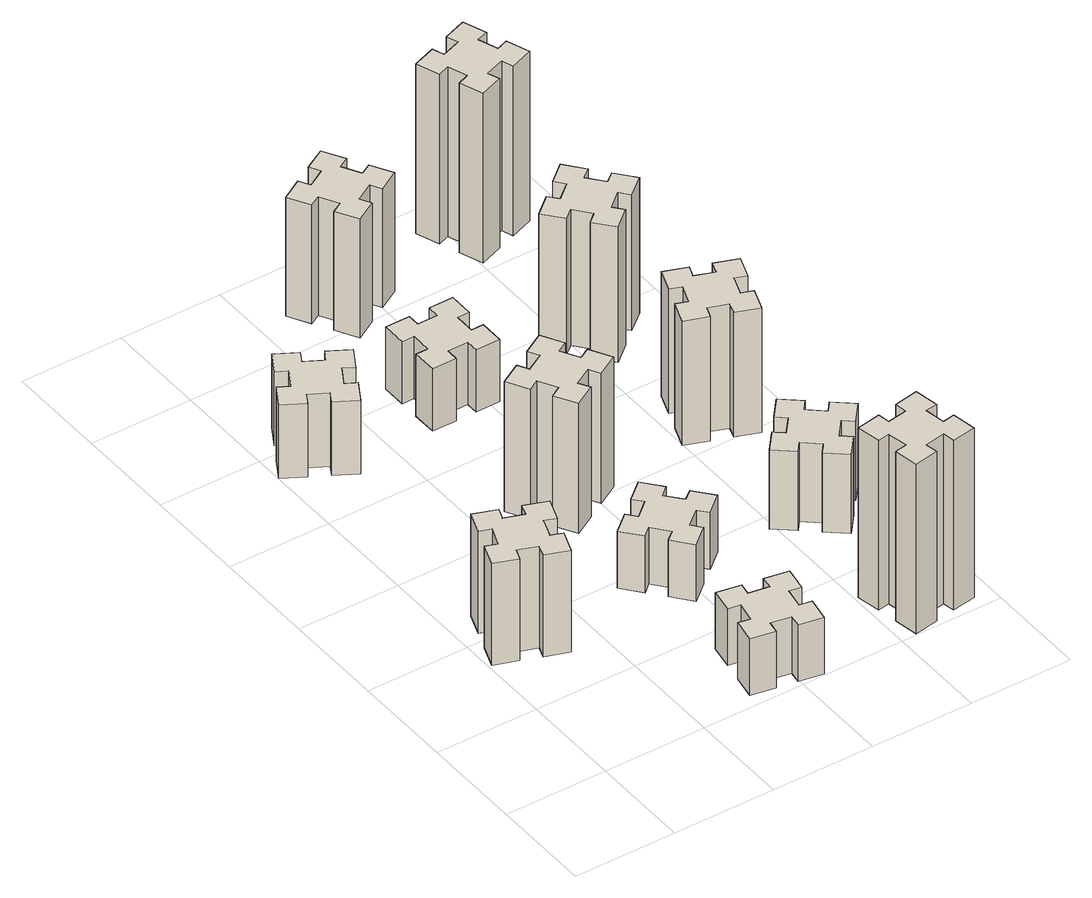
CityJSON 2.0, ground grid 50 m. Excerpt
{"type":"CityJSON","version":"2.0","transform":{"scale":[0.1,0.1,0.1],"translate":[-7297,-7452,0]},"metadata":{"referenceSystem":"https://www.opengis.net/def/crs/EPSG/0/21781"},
"CityObjects":{
"building1":{"type":"Building","attributes":{"class":"1000","function":"1000","usage":"1000","yearOfConstruction":2016,"roofType":"1000","measuredHeight":54,"storeysAboveGround":30,"storeysBelowGround":0},"geometry":[{"type":"Solid","lod":"1","boundaries":[[[[0,1,2,3,4,5,6,7,8,9,10,11,12,13,14,15,16,17,18,19]],[[17,16,20,21]],[[16,15,22,20]],[[15,14,23,22]],[[14,13,24,23]],[[13,12,25,24]],[[12,11,26,25]],[[11,10,27,26]],[[10,9,28,27]],[[9,8,29,28]],[[8,7,30,29]],[[7,6,31,30]],[[6,5,32,31]],[[5,4,33,32]],[[4,3,34,33]],[[3,2,35,34]],[[2,1,36,35]],[[1,0,37,36]],[[0,19,38,37]],[[19,18,39,38]],[[18,17,21,39]],[[24,25,26,27,28,29,30,31,32,33,34,35,36,37,38,39,21,20,22,23]]]]}]},
"building2":{"type":"Building","attributes":{"class":"1000","function":"1000","usage":"1000","yearOfConstruction":2016,"roofType":"1000","measuredHeight":39,"storeysAboveGround":30,"storeysBelowGround":0},"geometry":[{"type":"Solid","lod":"1","boundaries":[[[[40,41,42,43,44,45,46,47,48,49,50,51,52,53,54,55,56,57,58,59]],[[57,56,60,61]],[[56,55,62,60]],[[55,54,63,62]],[[54,53,64,63]],[[53,52,65,64]],[[52,51,66,65]],[[51,50,67,66]],[[50,49,68,67]],[[49,48,69,68]],[[48,47,70,69]],[[47,46,71,70]],[[46,45,72,71]],[[45,44,73,72]],[[44,43,74,73]],[[43,42,75,74]],[[42,41,76,75]],[[41,40,77,76]],[[40,59,78,77]],[[59,58,79,78]],[[58,57,61,79]],[[64,65,66,67,68,69,70,71,72,73,74,75,76,77,78,79,61,60,62,63]]]]}]},
"building3":{"type":"Building","attributes":{"class":"1000","function":"1000","usage":"1000","yearOfConstruction":2016,"roofType":"1000","measuredHeight":30,"storeysAboveGround":30,"storeysBelowGround":0},"geometry":[{"type":"Solid","lod":"1","boundaries":[[[[80,81,82,83,84,85,86,87,88,89,90,91,92,93,94,95,96,97,98,99]],[[97,96,100,101]],[[96,95,102,100]],[[95,94,103,102]],[[94,93,104,103]],[[93,92,105,104]],[[92,91,106,105]],[[91,90,107,106]],[[90,89,108,107]],[[89,88,109,108]],[[88,87,110,109]],[[87,86,111,110]],[[86,85,112,111]],[[85,84,113,112]],[[84,83,114,113]],[[83,82,115,114]],[[82,81,116,115]],[[81,80,117,116]],[[80,99,118,117]],[[99,98,119,118]],[[98,97,101,119]],[[104,105,106,107,108,109,110,111,112,113,114,115,116,117,118,119,101,100,102,103]]]]}]},
"building4":{"type":"Building","attributes":{"class":"1000","function":"1000","usage":"1000","yearOfConstruction":2016,"roofType":"1000","measuredHeight":30,"storeysAboveGround":30,"storeysBelowGround":0},"geometry":[{"type":"Solid","lod":"1","boundaries":[[[[120,121,122,123,124,125,126,127,128,129,130,131,132,133,134,135,136,137,138,139]],[[137,136,140,141]],[[136,135,142,140]],[[135,134,143,142]],[[134,133,144,143]],[[133,132,145,144]],[[132,131,146,145]],[[131,130,147,146]],[[130,129,148,147]],[[129,128,149,148]],[[128,127,150,149]],[[127,126,151,150]],[[126,125,152,151]],[[125,124,153,152]],[[124,123,154,153]],[[123,122,155,154]],[[122,121,156,155]],[[121,120,157,156]],[[120,139,158,157]],[[139,138,159,158]],[[138,137,141,159]],[[144,145,146,147,148,149,150,151,152,153,154,155,156,157,158,159,141,140,142,143]]]]}]},
"building5":{"type":"Building","attributes":{"class":"1000","function":"1000","usage":"1000","yearOfConstruction":2016,"roofType":"1000","measuredHeight":69,"storeysAboveGround":30,"storeysBelowGround":0},"geometry":[{"type":"Solid","lod":"1","boundaries":[[[[160,161,162,163,164,165,166,167,168,169,170,171,172,173,174,175,176,177,178,179]],[[177,176,180,181]],[[176,175,182,180]],[[175,174,183,182]],[[174,173,184,183]],[[173,172,185,184]],[[172,171,186,185]],[[171,170,187,186]],[[170,169,188,187]],[[169,168,189,188]],[[168,167,190,189]],[[167,166,191,190]],[[166,165,192,191]],[[165,164,193,192]],[[164,163,194,193]],[[163,162,195,194]],[[162,161,196,195]],[[161,160,197,196]],[[160,179,198,197]],[[179,178,199,198]],[[178,177,181,199]],[[184,185,186,187,188,189,190,191,192,193,194,195,196,197,198,199,181,180,182,183]]]]}]},
"building6":{"type":"Building","attributes":{"class":"1000","function":"1000","usage":"1000","yearOfConstruction":2016,"roofType":"1000","measuredHeight":33,"storeysAboveGround":30,"storeysBelowGround":0},"geometry":[{"type":"Solid","lod":"1","boundaries":[[[[200,201,202,203,204,205,206,207,208,209,210,211,212,213,214,215,216,217,218,219]],[[217,216,220,221]],[[216,215,222,220]],[[215,214,223,222]],[[214,213,224,223]],[[213,212,225,224]],[[212,211,226,225]],[[211,210,227,226]],[[210,209,228,227]],[[209,208,229,228]],[[208,207,230,229]],[[207,206,231,230]],[[206,205,232,231]],[[205,204,233,232]],[[204,203,234,233]],[[203,202,235,234]],[[202,201,236,235]],[[201,200,237,236]],[[200,219,238,237]],[[219,218,239,238]],[[218,217,221,239]],[[224,225,226,227,228,229,230,231,232,233,234,235,236,237,238,239,221,220,222,223]]]]}]},
"building7":{"type":"Building","attributes":{"class":"1000","function":"1000","usage":"1000","yearOfConstruction":2016,"roofType":"1000","measuredHeight":90,"storeysAboveGround":30,"storeysBelowGround":0},"geometry":[{"type":"Solid","lod":"1","boundaries":[[[[240,241,242,243,244,245,246,247,248,249,250,251,252,253,254,255,256,257,258,259]],[[257,256,260,261]],[[256,255,262,260]],[[255,254,263,262]],[[254,253,264,263]],[[253,252,265,264]],[[252,251,266,265]],[[251,250,267,266]],[[250,249,268,267]],[[249,248,269,268]],[[248,247,270,269]],[[247,246,271,270]],[[246,245,272,271]],[[245,244,273,272]],[[244,243,274,273]],[[243,242,275,274]],[[242,241,276,275]],[[241,240,277,276]],[[240,259,278,277]],[[259,258,279,278]],[[258,257,261,279]],[[264,265,266,267,268,269,270,271,272,273,274,275,276,277,278,279,261,260,262,263]]]]}]},
"building8":{"type":"Building","attributes":{"class":"1000","function":"1000","usage":"1000","yearOfConstruction":2016,"roofType":"1000","measuredHeight":63,"storeysAboveGround":30,"storeysBelowGround":0},"geometry":[{"type":"Solid","lod":"1","boundaries":[[[[280,281,282,283,284,285,286,287,288,289,290,291,292,293,294,295,296,297,298,299]],[[297,296,300,301]],[[296,295,302,300]],[[295,294,303,302]],[[294,293,304,303]],[[293,292,305,304]],[[292,291,306,305]],[[291,290,307,306]],[[290,289,308,307]],[[289,288,309,308]],[[288,287,310,309]],[[287,286,311,310]],[[286,285,312,311]],[[285,284,313,312]],[[284,283,314,313]],[[283,282,315,314]],[[282,281,316,315]],[[281,280,317,316]],[[280,299,318,317]],[[299,298,319,318]],[[298,297,301,319]],[[304,305,306,307,308,309,310,311,312,313,314,315,316,317,318,319,301,300,302,303]]]]}]},
"building9":{"type":"Building","attributes":{"class":"1000","function":"1000","usage":"1000","yearOfConstruction":2016,"roofType":"1000","measuredHeight":42,"storeysAboveGround":30,"storeysBelowGround":0},"geometry":[{"type":"Solid","lod":"1","boundaries":[[[[320,321,322,323,324,325,326,327,328,329,330,331,332,333,334,335,336,337,338,339]],[[337,336,340,341]],[[336,335,342,340]],[[335,334,343,342]],[[334,333,344,343]],[[333,332,345,344]],[[332,331,346,345]],[[331,330,347,346]],[[330,329,348,347]],[[329,328,349,348]],[[328,327,350,349]],[[327,326,351,350]],[[326,325,352,351]],[[325,324,353,352]],[[324,323,354,353]],[[323,322,355,354]],[[322,321,356,355]],[[321,320,357,356]],[[320,339,358,357]],[[339,338,359,358]],[[338,337,341,359]],[[344,345,346,347,348,349,350,351,352,353,354,355,356,357,358,359,341,340,342,343]]]]}]},
"building10":{"type":"Building","attributes":{"class":"1000","function":"1000","usage":"1000","yearOfConstruction":2016,"roofType":"1000","measuredHeight":66,"storeysAboveGround":30,"storeysBelowGround":0},"geometry":[{"type":"Solid","lod":"1","boundaries":[[[[360,361,362,363,364,365,366,367,368,369,370,371,372,373,374,375,376,377,378,379]],[[377,376,380,381]],[[376,375,382,380]],[[375,374,383,382]],[[374,373,384,383]],[[373,372,385,384]],[[372,371,386,385]],[[371,370,387,386]],[[370,369,388,387]],[[369,368,389,388]],[[368,367,390,389]],[[367,366,391,390]],[[366,365,392,391]],[[365,364,393,392]],[[364,363,394,393]],[[363,362,395,394]],[[362,361,396,395]],[[361,360,397,396]],[[360,379,398,397]],[[379,378,399,398]],[[378,377,381,399]],[[384,385,386,387,388,389,390,391,392,393,394,395,396,397,398,399,381,380,382,383]]]]}]},
"building11":{"type":"Building","attributes":{"class":"1000","function":"1000","usage":"1000","yearOfConstruction":2016,"roofType":"1000","measuredHeight":72,"storeysAboveGround":30,"storeysBelowGround":0},"geometry":[{"type":"Solid","lod":"1","boundaries":[[[[400,401,402,403,404,405,406,407,408,409,410,411,412,413,414,415,416,417,418,419]],[[417,416,420,421]],[[416,415,422,420]],[[415,414,423,422]],[[414,413,424,423]],[[413,412,425,424]],[[412,411,426,425]],[[411,410,427,426]],[[410,409,428,427]],[[409,408,429,428]],[[408,407,430,429]],[[407,406,431,430]],[[406,405,432,431]],[[405,404,433,432]],[[404,403,434,433]],[[403,402,435,434]],[[402,401,436,435]],[[401,400,437,436]],[[400,419,438,437]],[[419,418,439,438]],[[418,417,421,439]],[[424,425,426,427,428,429,430,431,432,433,434,435,436,437,438,439,421,420,422,423]]]]}]},
"building12":{"type":"Building","attributes":{"class":"1000","function":"1000","usage":"1000","yearOfConstruction":2016,"roofType":"1000","measuredHeight":90,"storeysAboveGround":30,"storeysBelowGround":0},"geometry":[{"type":"Solid","lod":"1","boundaries":[[[[440,441,442,443,444,445,446,447,448,449,450,451,452,453,454,455,456,457,458,459]],[[457,456,460,461]],[[456,455,462,460]],[[455,454,463,462]],[[454,453,464,463]],[[453,452,465,464]],[[452,451,466,465]],[[451,450,467,466]],[[450,449,468,467]],[[449,448,469,468]],[[448,447,470,469]],[[447,446,471,470]],[[446,445,472,471]],[[445,444,473,472]],[[444,443,474,473]],[[443,442,475,474]],[[442,441,476,475]],[[441,440,477,476]],[[440,459,478,477]],[[459,458,479,478]],[[458,457,461,479]],[[464,465,466,467,468,469,470,471,472,473,474,475,476,477,478,479,461,460,462,463]]]]}]}
},
"vertices":[
[149,1030,0],[115,936,0],[59,957,0],[17,844,0],[130,803,0],[151,859,0],[245,825,0],[224,769,0],[337,727,0],[378,840,0],[322,861,0],[356,955,0],[412,934,0],[453,1047,0],[340,1088,0],[320,1032,0],[226,1066,0],[247,1122,0],[134,1163,0],[93,1050,0],[226,1066,540],[247,1122,540],[320,1032,540],[340,1088,540],[453,1047,540],[412,934,540],[356,955,540],[322,861,540],[378,840,540],[337,727,540],[224,769,540],[245,825,540],[151,859,540],[130,803,540],[17,844,540],[59,957,540],[115,936,540],[149,1030,540],[93,1050,540],[134,1163,540],
[306,2327,0],[356,2414,0],[408,2384,0],[468,2488,0],[364,2548,0],[334,2496,0],[247,2546,0],[277,2598,0],[173,2658,0],[113,2554,0],[165,2524,0],[115,2437,0],[63,2467,0],[3,2363,0],[107,2303,0],[137,2355,0],[224,2305,0],[194,2253,0],[298,2193,0],[358,2297,0],[224,2305,390],[194,2253,390],[137,2355,390],[107,2303,390],[3,2363,390],[63,2467,390],[115,2437,390],[165,2524,390],[113,2554,390],[173,2658,390],[277,2598,390],[247,2546,390],[334,2496,390],[364,2548,390],[468,2488,390],[408,2384,390],[356,2414,390],[306,2327,390],[358,2297,390],[298,2193,390],
[876,274,0],[858,175,0],[799,186,0],[778,67,0],[897,47,0],[907,106,0],[1005,88,0],[995,29,0],[1113,8,0],[1134,127,0],[1075,137,0],[1092,235,0],[1151,225,0],[1172,343,0],[1054,364,0],[1044,305,0],[945,322,0],[956,381,0],[837,402,0],[817,284,0],[945,322,300],[956,381,300],[1044,305,300],[1054,364,300],[1172,343,300],[1151,225,300],[1092,235,300],[1075,137,300],[1134,127,300],[1113,8,300],[995,29,300],[1005,88,300],[907,106,300],[897,47,300],[778,67,300],[799,186,300],[858,175,300],[876,274,300],[817,284,300],[837,402,300],
[1008,829,0],[1084,893,0],[1123,847,0],[1215,924,0],[1138,1016,0],[1092,978,0],[1027,1054,0],[1073,1093,0],[996,1185,0],[904,1108,0],[943,1062,0],[866,997,0],[828,1043,0],[736,966,0],[813,874,0],[859,913,0],[923,836,0],[877,798,0],[954,706,0],[1046,783,0],[923,836,300],[877,798,300],[859,913,300],[813,874,300],[736,966,300],[828,1043,300],[866,997,300],[943,1062,300],[904,1108,300],[996,1185,300],[1073,1093,300],[1027,1054,300],[1092,978,300],[1138,1016,300],[1215,924,300],[1123,847,300],[1084,893,300],[1008,829,300],[1046,783,300],[954,706,300],
[755,1574,0],[805,1487,0],[753,1457,0],[813,1353,0],[917,1413,0],[887,1465,0],[974,1515,0],[1004,1463,0],[1108,1523,0],[1048,1627,0],[996,1597,0],[946,1684,0],[998,1714,0],[938,1818,0],[834,1758,0],[864,1706,0],[777,1656,0],[747,1708,0],[643,1648,0],[703,1544,0],[777,1656,690],[747,1708,690],[864,1706,690],[834,1758,690],[938,1818,690],[998,1714,690],[946,1684,690],[996,1597,690],[1048,1627,690],[1108,1523,690],[1004,1463,690],[974,1515,690],[887,1465,690],[917,1413,690],[813,1353,690],[753,1457,690],[805,1487,690],[755,1574,690],[703,1544,690],[643,1648,690],
[985,2375,0],[985,2475,0],[1045,2475,0],[1045,2595,0],[925,2595,0],[925,2535,0],[825,2535,0],[825,2595,0],[705,2595,0],[705,2475,0],[765,2475,0],[765,2375,0],[705,2375,0],[705,2255,0],[825,2255,0],[825,2315,0],[925,2315,0],[925,2255,0],[1045,2255,0],[1045,2375,0],[925,2315,330],[925,2255,330],[825,2315,330],[825,2255,330],[705,2255,330],[705,2375,330],[765,2375,330],[765,2475,330],[705,2475,330],[705,2595,330],[825,2595,330],[825,2535,330],[925,2535,330],[925,2595,330],[1045,2595,330],[1045,2475,330],[985,2475,330],[985,2375,330],[1045,2375,330],[1045,2255,330],
[1745,322,0],[1647,305,0],[1637,364,0],[1518,343,0],[1539,225,0],[1598,235,0],[1616,137,0],[1557,127,0],[1577,8,0],[1696,29,0],[1685,88,0],[1784,106,0],[1794,47,0],[1912,67,0],[1891,186,0],[1832,175,0],[1815,274,0],[1874,284,0],[1853,402,0],[1735,381,0],[1815,274,900],[1874,284,900],[1832,175,900],[1891,186,900],[1912,67,900],[1794,47,900],[1784,106,900],[1685,88,900],[1696,29,900],[1577,8,900],[1557,127,900],[1616,137,900],[1598,235,900],[1539,225,900],[1518,343,900],[1637,364,900],[1647,305,900],[1745,322,900],[1735,381,900],[1853,402,900],
[996,3177,0],[946,3264,0],[998,3294,0],[938,3398,0],[834,3338,0],[864,3286,0],[777,3236,0],[747,3288,0],[643,3228,0],[703,3124,0],[755,3154,0],[805,3067,0],[753,3037,0],[813,2933,0],[917,2993,0],[887,3045,0],[974,3095,0],[1004,3043,0],[1108,3103,0],[1048,3207,0],[974,3095,630],[1004,3043,630],[887,3045,630],[917,2993,630],[813,2933,630],[753,3037,630],[805,3067,630],[755,3154,630],[703,3124,630],[643,3228,630],[747,3288,630],[777,3236,630],[864,3286,630],[834,3338,630],[938,3398,630],[998,3294,630],[946,3264,630],[996,3177,630],[1048,3207,630],[1108,3103,630],
[1824,997,0],[1748,1062,0],[1786,1108,0],[1694,1185,0],[1617,1093,0],[1663,1054,0],[1599,978,0],[1553,1016,0],[1476,924,0],[1568,847,0],[1606,893,0],[1683,829,0],[1644,783,0],[1736,706,0],[1813,798,0],[1767,836,0],[1832,913,0],[1878,874,0],[1955,966,0],[1863,1043,0],[1832,913,420],[1878,874,420],[1767,836,420],[1813,798,420],[1736,706,420],[1644,783,420],[1683,829,420],[1606,893,420],[1568,847,420],[1476,924,420],[1553,1016,420],[1599,978,420],[1663,1054,420],[1617,1093,420],[1694,1185,420],[1786,1108,420],[1748,1062,420],[1824,997,420],[1863,1043,420],[1955,966,420],
[1800,1772,0],[1706,1806,0],[1727,1862,0],[1614,1903,0],[1573,1790,0],[1629,1770,0],[1595,1676,0],[1539,1697,0],[1497,1584,0],[1610,1543,0],[1631,1599,0],[1725,1565,0],[1704,1509,0],[1817,1467,0],[1858,1580,0],[1802,1601,0],[1836,1695,0],[1892,1674,0],[1933,1787,0],[1820,1828,0],[1836,1695,660],[1892,1674,660],[1802,1601,660],[1858,1580,660],[1817,1467,660],[1704,1509,660],[1725,1565,660],[1631,1599,660],[1610,1543,660],[1497,1584,660],[1539,1697,660],[1595,1676,660],[1629,1770,660],[1573,1790,660],[1614,1903,660],[1727,1862,660],[1706,1806,660],[1800,1772,660],[1820,1828,660],[1933,1787,660],
[1499,2393,0],[1563,2316,0],[1517,2278,0],[1594,2186,0],[1686,2263,0],[1648,2309,0],[1724,2373,0],[1763,2327,0],[1855,2404,0],[1778,2496,0],[1732,2458,0],[1667,2534,0],[1713,2573,0],[1636,2665,0],[1544,2588,0],[1583,2542,0],[1506,2477,0],[1468,2523,0],[1376,2446,0],[1453,2354,0],[1506,2477,720],[1468,2523,720],[1583,2542,720],[1544,2588,720],[1636,2665,720],[1713,2573,720],[1667,2534,720],[1732,2458,720],[1778,2496,720],[1855,2404,720],[1763,2327,720],[1724,2373,720],[1648,2309,720],[1686,2263,720],[1594,2186,720],[1517,2278,720],[1563,2316,720],[1499,2393,720],[1453,2354,720],[1376,2446,720],
[1606,3145,0],[1700,3179,0],[1720,3123,0],[1833,3164,0],[1792,3277,0],[1736,3256,0],[1702,3350,0],[1758,3370,0],[1717,3483,0],[1604,3442,0],[1625,3386,0],[1531,3352,0],[1510,3408,0],[1397,3367,0],[1439,3254,0],[1495,3275,0],[1529,3181,0],[1473,3160,0],[1514,3047,0],[1627,3089,0],[1529,3181,900],[1473,3160,900],[1495,3275,900],[1439,3254,900],[1397,3367,900],[1510,3408,900],[1531,3352,900],[1625,3386,900],[1604,3442,900],[1717,3483,900],[1758,3370,900],[1702,3350,900],[1736,3256,900],[1792,3277,900],[1833,3164,900],[1720,3123,900],[1700,3179,900],[1606,3145,900],[1627,3089,900],[1514,3047,900]
]}
